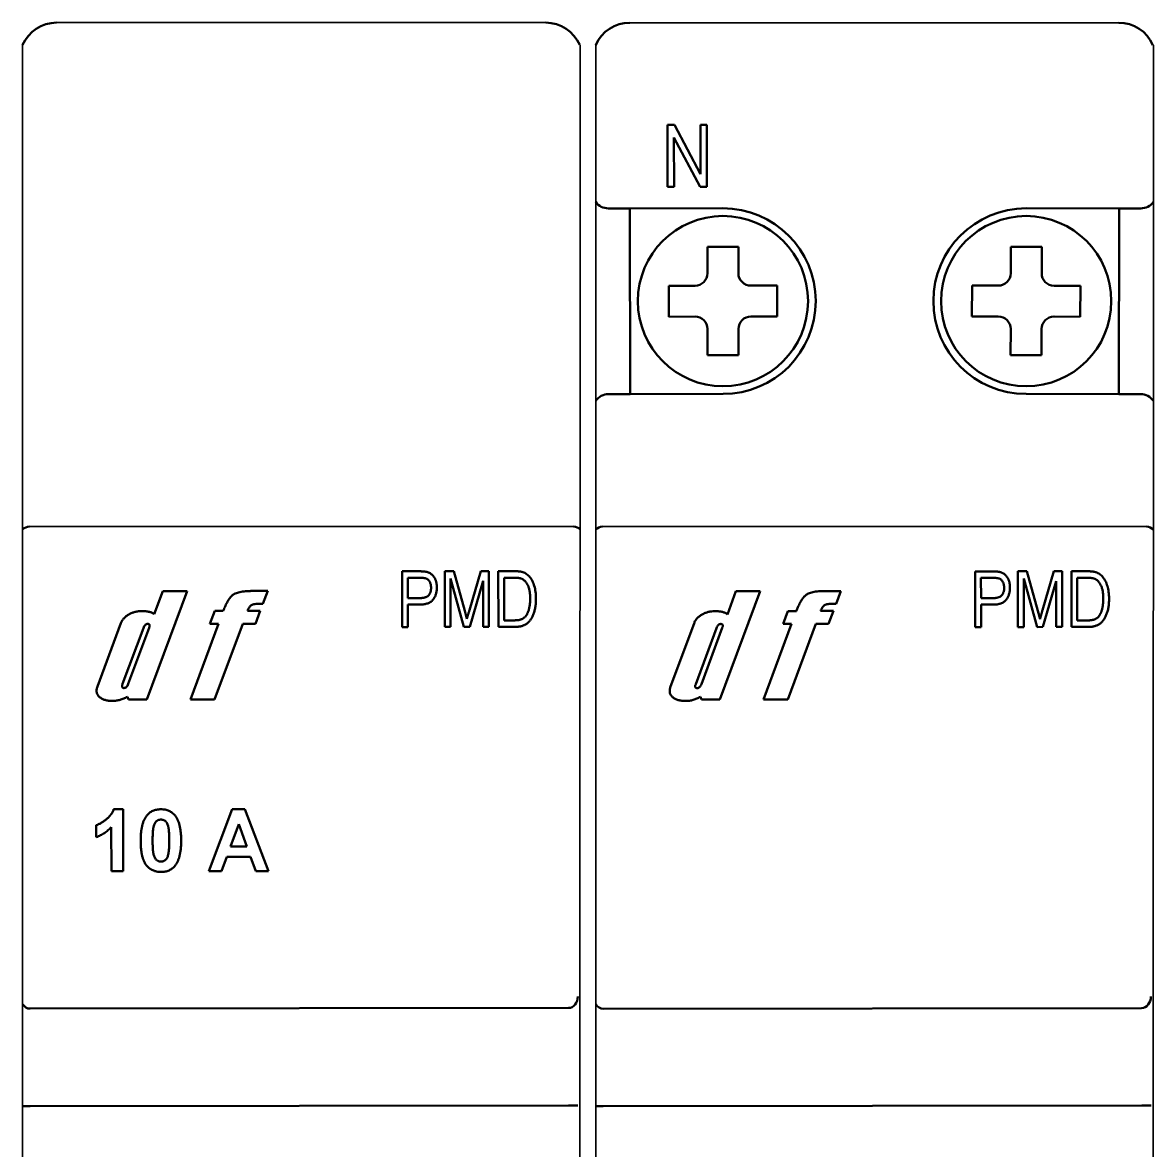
# Model space of a CAD drawing. Header units: millimetres. Extents: x 0 to 19090, y 0 to 12100.
# Drawn here: x 17229.1 to 17265.64, y 11357.18 to 11393.62 of the extents above; entities that cross this region are included whole.
import ezdxf

# ---------------------------------------------------------------- set-up
doc = ezdxf.new("R2010")
doc.units = ezdxf.units.MM
doc.header["$MEASUREMENT"] = 0
doc.layers.add('NetDam', color=7, linetype='Continuous', lineweight=35)
doc.layers.add('Visible (ISO)', color=7, linetype='Continuous', lineweight=50)

msp = doc.modelspace()

# ---------------------------------------------------------------- linework, layer by layer
at = {"layer": 'NetDam', "color": 0}
for p, q in [((17230.201, 11393.62), (17246.023, 11393.62)), ((17248.721, 11393.618), (17264.544, 11393.618)), ((17229.102, 11316.818), (17229.102, 11392.898)), ((17247.105, 11316.816), (17247.122, 11392.896)), ((17247.622, 11316.816), (17247.622, 11392.896)), ((17265.626, 11316.814), (17265.643, 11392.894)), ((17246.902, 11377.337), (17229.322, 11377.337)), ((17265.422, 11377.335), (17247.843, 11377.335))]:
    msp.add_line(p, q, dxfattribs=at)
at = {"layer": 'Visible (ISO)'}
for p, q in [((17249.945, 11388.317), (17249.942, 11390.317)), ((17249.942, 11390.317), (17250.163, 11390.317)), ((17250.163, 11390.317), (17251.009, 11388.724)), ((17251.007, 11390.318), (17251.215, 11390.319)), ((17251.009, 11388.724), (17251.007, 11390.318)), ((17251.215, 11390.319), (17251.217, 11388.319)), ((17250.995, 11388.318), (17250.15, 11389.909)), ((17250.15, 11389.909), (17250.152, 11388.317)), ((17250.152, 11388.317), (17249.945, 11388.317)), ((17251.217, 11388.319), (17250.995, 11388.318)), ((17248.029, 11387.617), (17248.729, 11387.618)), ((17251.729, 11387.622), (17248.729, 11387.618)), ((17248.729, 11387.618), (17248.737, 11381.618)), ((17261.536, 11387.622), (17264.536, 11387.618)), ((17264.536, 11387.618), (17264.528, 11381.618)), ((17265.236, 11387.617), (17264.536, 11387.618)), ((17251.231, 11386.371), (17252.231, 11386.372)), ((17251.231, 11386.371), (17251.232, 11385.521)), ((17252.231, 11386.372), (17252.232, 11385.522)), ((17261.034, 11386.372), (17261.033, 11385.522)), ((17262.034, 11386.371), (17261.034, 11386.372)), ((17262.034, 11386.371), (17262.033, 11385.521)), ((17250.832, 11385.121), (17249.982, 11385.119)), ((17249.984, 11384.119), (17249.982, 11385.119)), ((17253.482, 11385.124), (17252.632, 11385.123)), ((17253.482, 11385.124), (17253.484, 11384.124)), ((17259.783, 11385.124), (17259.781, 11384.124)), ((17259.783, 11385.124), (17260.633, 11385.123)), ((17262.433, 11385.121), (17263.283, 11385.119)), ((17263.281, 11384.119), (17263.283, 11385.119)), ((17250.834, 11384.121), (17249.984, 11384.119)), ((17253.484, 11384.124), (17252.634, 11384.123)), ((17259.781, 11384.124), (17260.631, 11384.123)), ((17262.431, 11384.121), (17263.281, 11384.119)), ((17251.234, 11383.721), (17251.235, 11382.871)), ((17252.234, 11383.722), (17252.235, 11382.872)), ((17261.031, 11383.722), (17261.03, 11382.872)), ((17262.031, 11383.721), (17262.03, 11382.871)), ((17252.235, 11382.872), (17251.235, 11382.871)), ((17261.03, 11382.872), (17262.03, 11382.871)), ((17248.037, 11381.617), (17248.737, 11381.618)), ((17248.737, 11381.618), (17251.737, 11381.622)), ((17264.528, 11381.618), (17261.528, 11381.622)), ((17265.228, 11381.617), (17264.528, 11381.618)), ((17241.367, 11374.092), (17241.365, 11375.892)), ((17241.365, 11375.892), (17241.919, 11375.892)), ((17241.552, 11375.682), (17241.553, 11375.027)), ((17241.94, 11375.682), (17241.552, 11375.682)), ((17242.746, 11374.094), (17242.744, 11375.894)), ((17242.744, 11375.894), (17243.036, 11375.894)), ((17243.362, 11374.094), (17242.931, 11375.665)), ((17242.931, 11375.665), (17242.933, 11374.094)), ((17243.036, 11375.894), (17243.388, 11374.62)), ((17243.54, 11374.642), (17243.905, 11375.895)), ((17243.983, 11375.581), (17243.553, 11374.095)), ((17243.905, 11375.895), (17244.17, 11375.895)), ((17243.985, 11374.095), (17243.983, 11375.581)), ((17244.17, 11375.895), (17244.172, 11374.095)), ((17244.476, 11374.096), (17244.474, 11375.896)), ((17244.474, 11375.896), (17244.981, 11375.896)), ((17244.661, 11375.686), (17244.663, 11374.306)), ((17244.977, 11375.686), (17244.661, 11375.686)), ((17259.887, 11374.09), (17259.885, 11375.89)), ((17259.885, 11375.89), (17260.439, 11375.89)), ((17260.072, 11375.68), (17260.073, 11375.025)), ((17260.46, 11375.68), (17260.072, 11375.68)), ((17261.267, 11374.092), (17261.264, 11375.892)), ((17261.264, 11375.892), (17261.557, 11375.892)), ((17261.882, 11374.092), (17261.451, 11375.663)), ((17261.451, 11375.663), (17261.454, 11374.092)), ((17261.557, 11375.892), (17261.909, 11374.618)), ((17262.06, 11374.64), (17262.425, 11375.893)), ((17262.504, 11375.579), (17262.073, 11374.093)), ((17262.425, 11375.893), (17262.69, 11375.893)), ((17262.506, 11374.093), (17262.504, 11375.579)), ((17262.69, 11375.893), (17262.693, 11374.093)), ((17262.996, 11374.094), (17262.994, 11375.894)), ((17262.994, 11375.894), (17263.501, 11375.894)), ((17263.181, 11375.684), (17263.183, 11374.304)), ((17263.497, 11375.684), (17263.181, 11375.684)), ((17234.416, 11375.254), (17233.113, 11371.753)), ((17233.354, 11374.503), (17233.633, 11375.253)), ((17233.633, 11375.253), (17234.416, 11375.254)), ((17236.541, 11375.257), (17237.023, 11375.258)), ((17237.023, 11375.258), (17236.869, 11374.843)), ((17252.937, 11375.252), (17251.633, 11371.751)), ((17251.875, 11374.501), (17252.154, 11375.251)), ((17252.154, 11375.251), (17252.937, 11375.252)), ((17255.062, 11375.255), (17255.543, 11375.256)), ((17255.543, 11375.256), (17255.389, 11374.841)), ((17236.869, 11374.843), (17236.73, 11374.843)), ((17241.553, 11375.027), (17241.944, 11375.028)), ((17241.933, 11374.817), (17241.553, 11374.817)), ((17241.553, 11374.817), (17241.554, 11374.092)), ((17255.389, 11374.841), (17255.25, 11374.841)), ((17260.073, 11375.025), (17260.465, 11375.026)), ((17260.453, 11374.815), (17260.073, 11374.815)), ((17260.073, 11374.815), (17260.074, 11374.09)), ((17235.155, 11374.196), (17235.309, 11374.611)), ((17235.309, 11374.611), (17235.585, 11374.611)), ((17236.368, 11374.612), (17236.783, 11374.613)), ((17236.783, 11374.613), (17236.629, 11374.198)), ((17243.388, 11374.62), (17243.459, 11374.353)), ((17253.675, 11374.194), (17253.829, 11374.609)), ((17253.829, 11374.609), (17254.106, 11374.609)), ((17254.889, 11374.61), (17255.303, 11374.611)), ((17255.303, 11374.611), (17255.149, 11374.196)), ((17261.909, 11374.618), (17261.979, 11374.351)), ((17231.519, 11372.169), (17232.279, 11374.212)), ((17234.522, 11371.754), (17235.431, 11374.196)), ((17235.431, 11374.196), (17235.155, 11374.196)), ((17236.214, 11374.197), (17235.305, 11371.755)), ((17236.629, 11374.198), (17236.214, 11374.197)), ((17241.554, 11374.092), (17241.367, 11374.092)), ((17242.933, 11374.094), (17242.746, 11374.094)), ((17243.553, 11374.095), (17243.362, 11374.094)), ((17244.172, 11374.095), (17243.985, 11374.095)), ((17245.007, 11374.097), (17244.476, 11374.096)), ((17244.663, 11374.306), (17244.984, 11374.307)), ((17250.039, 11372.167), (17250.799, 11374.21)), ((17253.042, 11371.752), (17253.952, 11374.194)), ((17253.952, 11374.194), (17253.675, 11374.194)), ((17254.734, 11374.195), (17253.825, 11371.753)), ((17255.149, 11374.196), (17254.734, 11374.195)), ((17260.074, 11374.09), (17259.887, 11374.09)), ((17261.454, 11374.092), (17261.267, 11374.092)), ((17262.073, 11374.093), (17261.882, 11374.092)), ((17262.693, 11374.093), (17262.506, 11374.093)), ((17263.527, 11374.095), (17262.996, 11374.094)), ((17263.183, 11374.304), (17263.504, 11374.305)), ((17233.005, 11374.06), (17232.333, 11372.253)), ((17232.517, 11372.253), (17233.191, 11374.065)), ((17251.526, 11374.058), (17250.853, 11372.251)), ((17251.037, 11372.251), (17251.711, 11374.063)), ((17232.52, 11371.752), (17232.487, 11371.84)), ((17233.113, 11371.753), (17232.52, 11371.752)), ((17235.305, 11371.755), (17234.522, 11371.754)), ((17251.04, 11371.75), (17251.007, 11371.838)), ((17251.633, 11371.751), (17251.04, 11371.75)), ((17253.825, 11371.753), (17253.042, 11371.752)), ((17232.044, 11368.202), (17232.352, 11368.203)), ((17232.352, 11368.203), (17232.355, 11366.203)), ((17235.124, 11366.206), (17235.877, 11368.207)), ((17235.877, 11368.207), (17236.285, 11368.208)), ((17236.285, 11368.208), (17237.047, 11366.209)), ((17231.482, 11367.304), (17231.481, 11367.689)), ((17231.97, 11366.202), (17231.968, 11367.626)), ((17236.084, 11367.72), (17235.823, 11367.002)), ((17236.347, 11367.003), (17236.084, 11367.72)), ((17235.823, 11367.002), (17236.347, 11367.003)), ((17235.702, 11366.669), (17235.534, 11366.207)), ((17236.47, 11366.67), (17235.702, 11366.669)), ((17236.639, 11366.208), (17236.47, 11366.67)), ((17232.355, 11366.203), (17231.97, 11366.202)), ((17235.534, 11366.207), (17235.124, 11366.206)), ((17237.047, 11366.209), (17236.639, 11366.208)), ((17246.743, 11361.785), (17229.343, 11361.762)), ((17265.263, 11361.783), (17247.863, 11361.76)), ((17229.102, 11358.612), (17229.347, 11358.612)), ((17246.747, 11358.635), (17229.347, 11358.612)), ((17246.747, 11358.635), (17247.047, 11358.635)), ((17247.622, 11358.61), (17247.867, 11358.61)), ((17265.267, 11358.633), (17247.867, 11358.61)), ((17265.267, 11358.633), (17265.567, 11358.633))]:
    msp.add_line(p, q, dxfattribs=at)
for centre in [(17251.733, 11384.622), (17261.532, 11384.622)]:
    msp.add_circle(centre, 2.75, dxfattribs=at)
for centre, radius, start, end in [((17230.203, 11392.42), 1.2, 90.0753, 156.5144), ((17246.004, 11392.42), 1.2, 23.4856, 89.9247), ((17248.723, 11392.418), 1.2, 90.0753, 156.5144), ((17264.525, 11392.418), 1.2, 23.4856, 89.9247), ((17248.029, 11388.117), 0.5, 215.6597, 270.0753), ((17251.733, 11384.622), 3, 270.0753, 90.0753), ((17261.532, 11384.622), 3, 89.9247, 269.9247), ((17265.237, 11388.117), 0.5, 269.9247, 324.3403), ((17250.832, 11385.521), 0.4, 270.0753, 0.0753), ((17252.632, 11385.523), 0.4, 180.0753, 270.0753), ((17260.633, 11385.523), 0.4, 269.9247, 359.9247), ((17262.433, 11385.521), 0.4, 179.9247, 269.9247), ((17250.834, 11383.721), 0.4, 0.0753, 90.0753), ((17252.634, 11383.723), 0.4, 90.0753, 180.0753), ((17260.631, 11383.723), 0.4, 359.9247, 89.9247), ((17262.431, 11383.721), 0.4, 89.9247, 179.9247), ((17248.038, 11381.117), 0.5, 90.0753, 146.1916), ((17265.227, 11381.117), 0.5, 33.8084, 89.9247), ((17229.323, 11377.037), 0.3, 90.0753, 137.397), ((17246.902, 11377.037), 0.3, 42.603, 89.9247), ((17247.843, 11377.035), 0.3, 90.0753, 137.397), ((17265.422, 11377.035), 0.3, 42.603, 89.9247)]:
    msp.add_arc(centre, radius, start, end, dxfattribs=at)
for centre, major_axis, start_param, end_param in [((17246.742, 11362.155), (0, 0.37), 3.141593, 4.712389), ((17265.263, 11362.153), (0, 0.37), 3.141593, 4.712389), ((17229.342, 11362.132), (0, -0.37), 5.351948, 6.283185), ((17247.863, 11362.13), (0, -0.37), 5.351948, 6.283185)]:
    msp.add_ellipse(centre, major_axis=major_axis, ratio=0.811282, start_param=start_param, end_param=end_param, dxfattribs=at)
for points, knots in [([(17241.919, 11375.892), (17241.935, 11375.892), (17241.965, 11375.893), (17242.009, 11375.89), (17242.05, 11375.888), (17242.088, 11375.884), (17242.123, 11375.88), (17242.154, 11375.874), (17242.182, 11375.867), (17242.199, 11375.861), (17242.208, 11375.858)], [0, 0, 0, 0, 0.162643, 0.312901, 0.453294, 0.58413, 0.70285, 0.811058, 0.910586, 1, 1, 1, 1]), ([(17242.3, 11375.362), (17242.3, 11375.379), (17242.299, 11375.413), (17242.291, 11375.462), (17242.278, 11375.507), (17242.259, 11375.547), (17242.237, 11375.583), (17242.213, 11375.613), (17242.186, 11375.637), (17242.161, 11375.652), (17242.139, 11375.661), (17242.119, 11375.667), (17242.096, 11375.671), (17242.071, 11375.675), (17242.042, 11375.679), (17242.011, 11375.681), (17241.976, 11375.682), (17241.952, 11375.682), (17241.94, 11375.682)], [0, 0, 0, 0, 0.09377, 0.18145, 0.264182, 0.343634, 0.418713, 0.486671, 0.549814, 0.609602, 0.641373, 0.677381, 0.718583, 0.764671, 0.815739, 0.871811, 0.933005, 1, 1, 1, 1]), ([(17242.208, 11375.858), (17242.218, 11375.854), (17242.239, 11375.846), (17242.268, 11375.83), (17242.296, 11375.812), (17242.323, 11375.792), (17242.347, 11375.769), (17242.371, 11375.743), (17242.392, 11375.715), (17242.411, 11375.684), (17242.43, 11375.652), (17242.445, 11375.617), (17242.458, 11375.581), (17242.469, 11375.542), (17242.477, 11375.502), (17242.483, 11375.46), (17242.487, 11375.417), (17242.487, 11375.387), (17242.487, 11375.372)], [0, 0, 0, 0, 0.056072, 0.112012, 0.167171, 0.222811, 0.27891, 0.336355, 0.395158, 0.456072, 0.518045, 0.581404, 0.645662, 0.712108, 0.780061, 0.850885, 0.92373, 1, 1, 1, 1]), ([(17245.232, 11375.651), (17245.224, 11375.654), (17245.209, 11375.66), (17245.185, 11375.667), (17245.157, 11375.673), (17245.127, 11375.678), (17245.094, 11375.681), (17245.057, 11375.684), (17245.018, 11375.686), (17244.991, 11375.686), (17244.977, 11375.686)], [0, 0, 0, 0, 0.089406, 0.188125, 0.296701, 0.415541, 0.544795, 0.685025, 0.837611, 1, 1, 1, 1]), ([(17244.981, 11375.896), (17244.996, 11375.897), (17245.026, 11375.897), (17245.069, 11375.895), (17245.109, 11375.892), (17245.146, 11375.889), (17245.18, 11375.884), (17245.212, 11375.879), (17245.241, 11375.872), (17245.259, 11375.866), (17245.267, 11375.864)], [0, 0, 0, 0, 0.157769, 0.306832, 0.444685, 0.574038, 0.693806, 0.805229, 0.906553, 1, 1, 1, 1]), ([(17245.503, 11375.01), (17245.503, 11375.032), (17245.503, 11375.075), (17245.499, 11375.138), (17245.493, 11375.198), (17245.485, 11375.254), (17245.474, 11375.306), (17245.461, 11375.354), (17245.446, 11375.399), (17245.428, 11375.44), (17245.408, 11375.478), (17245.387, 11375.513), (17245.365, 11375.544), (17245.341, 11375.572), (17245.315, 11375.596), (17245.289, 11375.618), (17245.261, 11375.636), (17245.241, 11375.646), (17245.232, 11375.651)], [0, 0, 0, 0, 0.091058, 0.177272, 0.258757, 0.33524, 0.407833, 0.475904, 0.540567, 0.601389, 0.659248, 0.713941, 0.765993, 0.816126, 0.863976, 0.910287, 0.955276, 1, 1, 1, 1]), ([(17245.267, 11375.864), (17245.288, 11375.856), (17245.33, 11375.84), (17245.389, 11375.804), (17245.442, 11375.76), (17245.492, 11375.707), (17245.536, 11375.646), (17245.576, 11375.577), (17245.61, 11375.501), (17245.639, 11375.417), (17245.662, 11375.326), (17245.679, 11375.227), (17245.689, 11375.12), (17245.69, 11375.046), (17245.69, 11375.007)], [0, 0, 0, 0, 0.06613, 0.132306, 0.200143, 0.270995, 0.345232, 0.422746, 0.504203, 0.590818, 0.683013, 0.781266, 0.886884, 1, 1, 1, 1]), ([(17260.439, 11375.89), (17260.455, 11375.89), (17260.486, 11375.891), (17260.53, 11375.888), (17260.571, 11375.886), (17260.608, 11375.882), (17260.643, 11375.878), (17260.674, 11375.872), (17260.702, 11375.865), (17260.72, 11375.859), (17260.728, 11375.856)], [0, 0, 0, 0, 0.162643, 0.312901, 0.453294, 0.58413, 0.70285, 0.811058, 0.910586, 1, 1, 1, 1]), ([(17260.821, 11375.359), (17260.82, 11375.377), (17260.819, 11375.411), (17260.811, 11375.46), (17260.798, 11375.505), (17260.779, 11375.545), (17260.757, 11375.581), (17260.733, 11375.611), (17260.706, 11375.635), (17260.681, 11375.65), (17260.659, 11375.659), (17260.639, 11375.665), (17260.617, 11375.669), (17260.591, 11375.673), (17260.563, 11375.677), (17260.531, 11375.678), (17260.497, 11375.68), (17260.473, 11375.68), (17260.46, 11375.68)], [0, 0, 0, 0, 0.09377, 0.18145, 0.264182, 0.343634, 0.418713, 0.486671, 0.549814, 0.609602, 0.641373, 0.677381, 0.718583, 0.764671, 0.815739, 0.871811, 0.933005, 1, 1, 1, 1]), ([(17260.728, 11375.856), (17260.738, 11375.852), (17260.759, 11375.844), (17260.789, 11375.828), (17260.817, 11375.81), (17260.843, 11375.79), (17260.868, 11375.767), (17260.891, 11375.741), (17260.912, 11375.713), (17260.932, 11375.682), (17260.95, 11375.65), (17260.965, 11375.615), (17260.979, 11375.579), (17260.989, 11375.54), (17260.998, 11375.5), (17261.003, 11375.458), (17261.007, 11375.415), (17261.008, 11375.385), (17261.008, 11375.37)], [0, 0, 0, 0, 0.056072, 0.112012, 0.167171, 0.222811, 0.27891, 0.336355, 0.395158, 0.456072, 0.518045, 0.581404, 0.645662, 0.712108, 0.780061, 0.850885, 0.92373, 1, 1, 1, 1]), ([(17263.752, 11375.649), (17263.745, 11375.652), (17263.73, 11375.658), (17263.705, 11375.665), (17263.678, 11375.671), (17263.647, 11375.676), (17263.614, 11375.679), (17263.578, 11375.682), (17263.538, 11375.684), (17263.511, 11375.684), (17263.497, 11375.684)], [0, 0, 0, 0, 0.089406, 0.188125, 0.296701, 0.415541, 0.544795, 0.685025, 0.837611, 1, 1, 1, 1]), ([(17263.501, 11375.894), (17263.517, 11375.895), (17263.546, 11375.895), (17263.589, 11375.893), (17263.629, 11375.89), (17263.666, 11375.887), (17263.701, 11375.882), (17263.732, 11375.877), (17263.761, 11375.87), (17263.779, 11375.864), (17263.788, 11375.862)], [0, 0, 0, 0, 0.157769, 0.306832, 0.444685, 0.574038, 0.693806, 0.805229, 0.906553, 1, 1, 1, 1]), ([(17264.024, 11375.008), (17264.024, 11375.03), (17264.023, 11375.073), (17264.019, 11375.136), (17264.014, 11375.196), (17264.005, 11375.252), (17263.995, 11375.304), (17263.981, 11375.352), (17263.966, 11375.397), (17263.948, 11375.438), (17263.928, 11375.476), (17263.907, 11375.511), (17263.885, 11375.542), (17263.861, 11375.57), (17263.836, 11375.594), (17263.81, 11375.616), (17263.782, 11375.634), (17263.762, 11375.644), (17263.752, 11375.649)], [0, 0, 0, 0, 0.091058, 0.177272, 0.258757, 0.33524, 0.407833, 0.475904, 0.540567, 0.601389, 0.659248, 0.713941, 0.765993, 0.816126, 0.863976, 0.910287, 0.955276, 1, 1, 1, 1]), ([(17263.788, 11375.862), (17263.809, 11375.854), (17263.851, 11375.838), (17263.909, 11375.802), (17263.963, 11375.758), (17264.012, 11375.705), (17264.057, 11375.644), (17264.097, 11375.575), (17264.13, 11375.499), (17264.159, 11375.415), (17264.183, 11375.324), (17264.199, 11375.225), (17264.209, 11375.118), (17264.21, 11375.044), (17264.211, 11375.005)], [0, 0, 0, 0, 0.06613, 0.132306, 0.200143, 0.270995, 0.345232, 0.422746, 0.504203, 0.590818, 0.683013, 0.781266, 0.886884, 1, 1, 1, 1]), ([(17235.585, 11374.611), (17235.596, 11374.64), (17235.617, 11374.697), (17235.653, 11374.776), (17235.688, 11374.85), (17235.724, 11374.916), (17235.76, 11374.976), (17235.798, 11375.028), (17235.835, 11375.075), (17235.875, 11375.116), (17235.921, 11375.15), (17235.977, 11375.179), (17236.045, 11375.203), (17236.123, 11375.223), (17236.212, 11375.238), (17236.312, 11375.25), (17236.423, 11375.256), (17236.501, 11375.257), (17236.541, 11375.257)], [0, 0, 0, 0, 0.073025, 0.141283, 0.204942, 0.263847, 0.318172, 0.368593, 0.414983, 0.457944, 0.501374, 0.550188, 0.605893, 0.668658, 0.738855, 0.817567, 0.90435, 1, 1, 1, 1]), ([(17242.487, 11375.372), (17242.487, 11375.352), (17242.487, 11375.313), (17242.481, 11375.255), (17242.471, 11375.201), (17242.457, 11375.15), (17242.44, 11375.101), (17242.418, 11375.055), (17242.393, 11375.012), (17242.364, 11374.972), (17242.33, 11374.935), (17242.29, 11374.903), (17242.244, 11374.876), (17242.193, 11374.855), (17242.136, 11374.838), (17242.073, 11374.826), (17242.005, 11374.819), (17241.957, 11374.818), (17241.933, 11374.817)], [0, 0, 0, 0, 0.066633, 0.130318, 0.191414, 0.250222, 0.307644, 0.363778, 0.418941, 0.474177, 0.529339, 0.585724, 0.64416, 0.705484, 0.771261, 0.841987, 0.917917, 1, 1, 1, 1]), ([(17241.944, 11375.028), (17241.959, 11375.028), (17241.988, 11375.029), (17242.03, 11375.032), (17242.068, 11375.039), (17242.104, 11375.048), (17242.136, 11375.06), (17242.166, 11375.074), (17242.192, 11375.091), (17242.215, 11375.11), (17242.235, 11375.133), (17242.253, 11375.157), (17242.268, 11375.185), (17242.28, 11375.216), (17242.289, 11375.248), (17242.296, 11375.284), (17242.3, 11375.322), (17242.3, 11375.348), (17242.3, 11375.362)], [0, 0, 0, 0, 0.079332, 0.153706, 0.223583, 0.288684, 0.34954, 0.407382, 0.462364, 0.51587, 0.56925, 0.622815, 0.678057, 0.736107, 0.796367, 0.859845, 0.927813, 1, 1, 1, 1]), ([(17254.106, 11374.609), (17254.117, 11374.638), (17254.138, 11374.695), (17254.173, 11374.774), (17254.208, 11374.848), (17254.244, 11374.914), (17254.281, 11374.974), (17254.318, 11375.026), (17254.355, 11375.073), (17254.395, 11375.114), (17254.441, 11375.148), (17254.498, 11375.177), (17254.565, 11375.201), (17254.643, 11375.221), (17254.732, 11375.236), (17254.832, 11375.248), (17254.943, 11375.254), (17255.021, 11375.255), (17255.062, 11375.255)], [0, 0, 0, 0, 0.073025, 0.141283, 0.204942, 0.263847, 0.318172, 0.368593, 0.414983, 0.457944, 0.501374, 0.550188, 0.605893, 0.668658, 0.738855, 0.817567, 0.90435, 1, 1, 1, 1]), ([(17261.008, 11375.37), (17261.007, 11375.35), (17261.007, 11375.311), (17261.001, 11375.253), (17260.991, 11375.199), (17260.978, 11375.148), (17260.96, 11375.099), (17260.939, 11375.053), (17260.913, 11375.01), (17260.885, 11374.97), (17260.85, 11374.933), (17260.81, 11374.901), (17260.765, 11374.874), (17260.713, 11374.853), (17260.656, 11374.836), (17260.594, 11374.824), (17260.525, 11374.817), (17260.478, 11374.816), (17260.453, 11374.815)], [0, 0, 0, 0, 0.066633, 0.130318, 0.191414, 0.250222, 0.307644, 0.363778, 0.418941, 0.474177, 0.529339, 0.585724, 0.64416, 0.705484, 0.771261, 0.841987, 0.917917, 1, 1, 1, 1]), ([(17260.465, 11375.026), (17260.48, 11375.026), (17260.508, 11375.027), (17260.55, 11375.03), (17260.589, 11375.037), (17260.624, 11375.046), (17260.657, 11375.058), (17260.686, 11375.072), (17260.712, 11375.089), (17260.736, 11375.108), (17260.756, 11375.131), (17260.774, 11375.155), (17260.788, 11375.183), (17260.8, 11375.214), (17260.81, 11375.246), (17260.816, 11375.282), (17260.82, 11375.32), (17260.82, 11375.346), (17260.821, 11375.359)], [0, 0, 0, 0, 0.079332, 0.153706, 0.223583, 0.288684, 0.34954, 0.407382, 0.462364, 0.51587, 0.56925, 0.622815, 0.678057, 0.736107, 0.796367, 0.859845, 0.927813, 1, 1, 1, 1]), ([(17236.73, 11374.843), (17236.701, 11374.842), (17236.65, 11374.841), (17236.579, 11374.831), (17236.522, 11374.816), (17236.479, 11374.791), (17236.446, 11374.757), (17236.417, 11374.716), (17236.391, 11374.667), (17236.376, 11374.631), (17236.368, 11374.612)], [0, 0, 0, 0, 0.180492, 0.330265, 0.453075, 0.552409, 0.646429, 0.751598, 0.868564, 1, 1, 1, 1]), ([(17245.69, 11375.007), (17245.69, 11374.982), (17245.69, 11374.933), (17245.686, 11374.861), (17245.679, 11374.792), (17245.669, 11374.725), (17245.656, 11374.662), (17245.641, 11374.601), (17245.623, 11374.543), (17245.602, 11374.489), (17245.58, 11374.437), (17245.555, 11374.39), (17245.529, 11374.346), (17245.501, 11374.306), (17245.471, 11374.27), (17245.44, 11374.238), (17245.408, 11374.21), (17245.373, 11374.185), (17245.336, 11374.164), (17245.297, 11374.146), (17245.255, 11374.131), (17245.211, 11374.118), (17245.164, 11374.108), (17245.114, 11374.102), (17245.061, 11374.097), (17245.025, 11374.097), (17245.007, 11374.097)], [0, 0, 0, 0, 0.057755, 0.113614, 0.16712, 0.218946, 0.268664, 0.316897, 0.363577, 0.408777, 0.452021, 0.493346, 0.532766, 0.569964, 0.605778, 0.64024, 0.67339, 0.705743, 0.737921, 0.771071, 0.805292, 0.840967, 0.878091, 0.916771, 0.957451, 1, 1, 1, 1]), ([(17245.432, 11374.57), (17245.438, 11374.585), (17245.45, 11374.617), (17245.464, 11374.667), (17245.476, 11374.718), (17245.487, 11374.772), (17245.494, 11374.828), (17245.5, 11374.887), (17245.503, 11374.947), (17245.503, 11374.989), (17245.503, 11375.01)], [0, 0, 0, 0, 0.111646, 0.226426, 0.344474, 0.466462, 0.593163, 0.724245, 0.859766, 1, 1, 1, 1]), ([(17255.25, 11374.841), (17255.222, 11374.84), (17255.17, 11374.839), (17255.099, 11374.829), (17255.043, 11374.814), (17254.999, 11374.789), (17254.966, 11374.755), (17254.938, 11374.714), (17254.911, 11374.665), (17254.896, 11374.629), (17254.889, 11374.61)], [0, 0, 0, 0, 0.180492, 0.330265, 0.453075, 0.552409, 0.646429, 0.751598, 0.868564, 1, 1, 1, 1]), ([(17264.211, 11375.005), (17264.211, 11374.98), (17264.21, 11374.931), (17264.206, 11374.859), (17264.199, 11374.79), (17264.19, 11374.723), (17264.177, 11374.66), (17264.162, 11374.599), (17264.143, 11374.541), (17264.123, 11374.487), (17264.1, 11374.435), (17264.075, 11374.388), (17264.049, 11374.344), (17264.021, 11374.304), (17263.992, 11374.268), (17263.961, 11374.236), (17263.928, 11374.208), (17263.893, 11374.183), (17263.857, 11374.162), (17263.818, 11374.144), (17263.776, 11374.129), (17263.731, 11374.116), (17263.684, 11374.106), (17263.634, 11374.1), (17263.582, 11374.095), (17263.546, 11374.095), (17263.527, 11374.095)], [0, 0, 0, 0, 0.057755, 0.113614, 0.16712, 0.218946, 0.268664, 0.316897, 0.363577, 0.408777, 0.452021, 0.493346, 0.532766, 0.569964, 0.605778, 0.64024, 0.67339, 0.705743, 0.737921, 0.771071, 0.805292, 0.840967, 0.878091, 0.916771, 0.957451, 1, 1, 1, 1]), ([(17263.953, 11374.568), (17263.959, 11374.583), (17263.97, 11374.615), (17263.985, 11374.665), (17263.996, 11374.716), (17264.007, 11374.77), (17264.014, 11374.826), (17264.02, 11374.885), (17264.023, 11374.945), (17264.024, 11374.987), (17264.024, 11375.008)], [0, 0, 0, 0, 0.111646, 0.226426, 0.344474, 0.466462, 0.593163, 0.724245, 0.859766, 1, 1, 1, 1]), ([(17232.279, 11374.212), (17232.292, 11374.242), (17232.317, 11374.301), (17232.377, 11374.378), (17232.45, 11374.447), (17232.539, 11374.503), (17232.635, 11374.549), (17232.737, 11374.583), (17232.842, 11374.604), (17232.913, 11374.606), (17232.949, 11374.608)], [0, 0, 0, 0, 0.11642, 0.23242, 0.352939, 0.481104, 0.612769, 0.741489, 0.870485, 1, 1, 1, 1]), ([(17232.949, 11374.608), (17232.972, 11374.607), (17233.018, 11374.607), (17233.084, 11374.602), (17233.143, 11374.593), (17233.198, 11374.584), (17233.245, 11374.568), (17233.288, 11374.551), (17233.324, 11374.529), (17233.345, 11374.512), (17233.354, 11374.503)], [0, 0, 0, 0, 0.166288, 0.321233, 0.460405, 0.588849, 0.705161, 0.812769, 0.909254, 1, 1, 1, 1]), ([(17243.459, 11374.353), (17243.461, 11374.362), (17243.466, 11374.381), (17243.474, 11374.41), (17243.483, 11374.442), (17243.492, 11374.476), (17243.503, 11374.514), (17243.515, 11374.554), (17243.527, 11374.597), (17243.536, 11374.627), (17243.54, 11374.642)], [0, 0, 0, 0, 0.090712, 0.190611, 0.302053, 0.422037, 0.551217, 0.690772, 0.840366, 1, 1, 1, 1]), ([(17244.984, 11374.307), (17245, 11374.307), (17245.03, 11374.308), (17245.074, 11374.311), (17245.116, 11374.315), (17245.154, 11374.322), (17245.19, 11374.33), (17245.222, 11374.342), (17245.252, 11374.354), (17245.279, 11374.369), (17245.303, 11374.386), (17245.326, 11374.405), (17245.348, 11374.427), (17245.368, 11374.451), (17245.386, 11374.477), (17245.404, 11374.506), (17245.419, 11374.537), (17245.428, 11374.559), (17245.432, 11374.57)], [0, 0, 0, 0, 0.083876, 0.1627, 0.236637, 0.305998, 0.370799, 0.431234, 0.488336, 0.542444, 0.595272, 0.648372, 0.702151, 0.757996, 0.81482, 0.874015, 0.935644, 1, 1, 1, 1]), ([(17250.799, 11374.21), (17250.812, 11374.24), (17250.837, 11374.299), (17250.898, 11374.376), (17250.971, 11374.445), (17251.059, 11374.501), (17251.156, 11374.547), (17251.258, 11374.581), (17251.362, 11374.602), (17251.433, 11374.604), (17251.469, 11374.606)], [0, 0, 0, 0, 0.11642, 0.23242, 0.352939, 0.481104, 0.612769, 0.741489, 0.870485, 1, 1, 1, 1]), ([(17251.469, 11374.606), (17251.493, 11374.605), (17251.539, 11374.605), (17251.604, 11374.6), (17251.664, 11374.591), (17251.718, 11374.582), (17251.766, 11374.566), (17251.808, 11374.549), (17251.845, 11374.527), (17251.865, 11374.51), (17251.875, 11374.501)], [0, 0, 0, 0, 0.166288, 0.321233, 0.460405, 0.588849, 0.705161, 0.812769, 0.909254, 1, 1, 1, 1]), ([(17261.979, 11374.351), (17261.981, 11374.36), (17261.986, 11374.379), (17261.994, 11374.408), (17262.004, 11374.44), (17262.013, 11374.474), (17262.023, 11374.512), (17262.035, 11374.552), (17262.047, 11374.595), (17262.056, 11374.625), (17262.06, 11374.64)], [0, 0, 0, 0, 0.090712, 0.190611, 0.302053, 0.422037, 0.551217, 0.690772, 0.840366, 1, 1, 1, 1]), ([(17263.504, 11374.305), (17263.52, 11374.305), (17263.55, 11374.306), (17263.595, 11374.309), (17263.636, 11374.313), (17263.674, 11374.32), (17263.71, 11374.328), (17263.742, 11374.34), (17263.772, 11374.352), (17263.799, 11374.367), (17263.824, 11374.384), (17263.847, 11374.403), (17263.868, 11374.425), (17263.888, 11374.449), (17263.907, 11374.475), (17263.924, 11374.504), (17263.939, 11374.535), (17263.948, 11374.557), (17263.953, 11374.568)], [0, 0, 0, 0, 0.083876, 0.1627, 0.236637, 0.305998, 0.370799, 0.431234, 0.488336, 0.542444, 0.595272, 0.648372, 0.702151, 0.757996, 0.81482, 0.874015, 0.935644, 1, 1, 1, 1]), ([(17233.148, 11374.193), (17233.133, 11374.192), (17233.102, 11374.188), (17233.062, 11374.16), (17233.029, 11374.116), (17233.014, 11374.08), (17233.005, 11374.06)], [0, 0, 0, 0, 0.21539, 0.433549, 0.690021, 1, 1, 1, 1]), ([(17233.191, 11374.065), (17233.195, 11374.075), (17233.201, 11374.094), (17233.206, 11374.12), (17233.208, 11374.142), (17233.206, 11374.161), (17233.197, 11374.176), (17233.185, 11374.187), (17233.167, 11374.192), (17233.155, 11374.193), (17233.148, 11374.193)], [0, 0, 0, 0, 0.1893094, 0.3461307, 0.4746974, 0.587183, 0.6810618, 0.7752324, 0.8753324, 1, 1, 1, 1]), ([(17251.668, 11374.191), (17251.653, 11374.19), (17251.623, 11374.186), (17251.582, 11374.158), (17251.549, 11374.114), (17251.534, 11374.078), (17251.526, 11374.058)], [0, 0, 0, 0, 0.21539, 0.433549, 0.690021, 1, 1, 1, 1]), ([(17251.711, 11374.063), (17251.715, 11374.073), (17251.722, 11374.092), (17251.727, 11374.118), (17251.728, 11374.14), (17251.726, 11374.159), (17251.718, 11374.174), (17251.705, 11374.185), (17251.688, 11374.19), (17251.675, 11374.191), (17251.668, 11374.191)], [0, 0, 0, 0, 0.1893094, 0.3461307, 0.4746974, 0.587183, 0.6810618, 0.7752324, 0.8753324, 1, 1, 1, 1]), ([(17232.013, 11371.705), (17231.991, 11371.705), (17231.947, 11371.706), (17231.884, 11371.712), (17231.824, 11371.721), (17231.768, 11371.734), (17231.717, 11371.753), (17231.669, 11371.773), (17231.626, 11371.798), (17231.587, 11371.828), (17231.553, 11371.86), (17231.527, 11371.896), (17231.506, 11371.935), (17231.495, 11371.977), (17231.49, 11372.021), (17231.492, 11372.068), (17231.502, 11372.119), (17231.513, 11372.152), (17231.519, 11372.169)], [0, 0, 0, 0, 0.081926, 0.1589, 0.231224, 0.300311, 0.365882, 0.428681, 0.489191, 0.548253, 0.604936, 0.658606, 0.710421, 0.761994, 0.81548, 0.872163, 0.933327, 1, 1, 1, 1]), ([(17232.333, 11372.253), (17232.329, 11372.243), (17232.323, 11372.224), (17232.316, 11372.197), (17232.314, 11372.173), (17232.318, 11372.154), (17232.325, 11372.138), (17232.338, 11372.128), (17232.355, 11372.121), (17232.368, 11372.12), (17232.375, 11372.12)], [0, 0, 0, 0, 0.187604, 0.34961, 0.482623, 0.592462, 0.685226, 0.776588, 0.87905, 1, 1, 1, 1]), ([(17232.375, 11372.12), (17232.39, 11372.122), (17232.42, 11372.125), (17232.461, 11372.153), (17232.493, 11372.197), (17232.508, 11372.233), (17232.517, 11372.253)], [0, 0, 0, 0, 0.2128536, 0.4318994, 0.6872678, 1, 1, 1, 1]), ([(17250.534, 11371.703), (17250.511, 11371.703), (17250.467, 11371.704), (17250.404, 11371.71), (17250.344, 11371.719), (17250.289, 11371.732), (17250.238, 11371.751), (17250.19, 11371.771), (17250.146, 11371.796), (17250.108, 11371.826), (17250.073, 11371.858), (17250.047, 11371.894), (17250.027, 11371.933), (17250.016, 11371.975), (17250.01, 11372.019), (17250.013, 11372.066), (17250.022, 11372.117), (17250.033, 11372.15), (17250.039, 11372.167)], [0, 0, 0, 0, 0.081926, 0.1589, 0.231224, 0.300311, 0.365882, 0.428681, 0.489191, 0.548253, 0.604936, 0.658606, 0.710421, 0.761994, 0.81548, 0.872163, 0.933327, 1, 1, 1, 1]), ([(17250.853, 11372.251), (17250.85, 11372.241), (17250.843, 11372.222), (17250.836, 11372.195), (17250.834, 11372.171), (17250.838, 11372.152), (17250.845, 11372.136), (17250.859, 11372.126), (17250.876, 11372.119), (17250.889, 11372.118), (17250.896, 11372.118)], [0, 0, 0, 0, 0.187604, 0.34961, 0.482623, 0.592462, 0.685226, 0.776588, 0.87905, 1, 1, 1, 1]), ([(17250.896, 11372.118), (17250.911, 11372.12), (17250.94, 11372.123), (17250.981, 11372.151), (17251.013, 11372.195), (17251.029, 11372.231), (17251.037, 11372.251)], [0, 0, 0, 0, 0.2128536, 0.4318994, 0.6872678, 1, 1, 1, 1]), ([(17232.487, 11371.84), (17232.448, 11371.819), (17232.372, 11371.779), (17232.252, 11371.738), (17232.133, 11371.71), (17232.053, 11371.707), (17232.013, 11371.705)], [0, 0, 0, 0, 0.265204, 0.518171, 0.760718, 1, 1, 1, 1]), ([(17251.007, 11371.838), (17250.968, 11371.817), (17250.892, 11371.777), (17250.773, 11371.736), (17250.653, 11371.708), (17250.573, 11371.705), (17250.534, 11371.703)], [0, 0, 0, 0, 0.265204, 0.518171, 0.760718, 1, 1, 1, 1]), ([(17231.481, 11367.689), (17231.507, 11367.698), (17231.56, 11367.718), (17231.639, 11367.761), (17231.722, 11367.814), (17231.791, 11367.866), (17231.846, 11367.913), (17231.885, 11367.95), (17231.92, 11367.988), (17231.952, 11368.028), (17231.98, 11368.069), (17232.005, 11368.112), (17232.027, 11368.156), (17232.038, 11368.187), (17232.044, 11368.202)], [0, 0, 0, 0, 0.104473, 0.218653, 0.342856, 0.479269, 0.549541, 0.617424, 0.683535, 0.748597, 0.812176, 0.874869, 0.937429, 1, 1, 1, 1]), ([(17232.918, 11367.194), (17232.918, 11367.217), (17232.918, 11367.262), (17232.921, 11367.328), (17232.924, 11367.392), (17232.93, 11367.454), (17232.936, 11367.513), (17232.944, 11367.569), (17232.955, 11367.623), (17232.966, 11367.675), (17232.979, 11367.724), (17232.994, 11367.771), (17233.009, 11367.816), (17233.028, 11367.857), (17233.047, 11367.897), (17233.068, 11367.934), (17233.09, 11367.968), (17233.106, 11367.99), (17233.114, 11368)], [0, 0, 0, 0, 0.081529, 0.159787, 0.235743, 0.308564, 0.379174, 0.446742, 0.511904, 0.574573, 0.634354, 0.692516, 0.748439, 0.802149, 0.853871, 0.90396, 0.952602, 1, 1, 1, 1]), ([(17233.114, 11368), (17233.128, 11368.017), (17233.156, 11368.049), (17233.203, 11368.09), (17233.254, 11368.126), (17233.31, 11368.154), (17233.369, 11368.177), (17233.433, 11368.192), (17233.5, 11368.202), (17233.546, 11368.204), (17233.57, 11368.204)], [0, 0, 0, 0, 0.123958, 0.2447, 0.363941, 0.484152, 0.605999, 0.731306, 0.862758, 1, 1, 1, 1]), ([(17233.57, 11368.204), (17233.594, 11368.204), (17233.64, 11368.203), (17233.708, 11368.193), (17233.771, 11368.177), (17233.831, 11368.155), (17233.887, 11368.126), (17233.938, 11368.09), (17233.986, 11368.048), (17234.014, 11368.016), (17234.028, 11367.999)], [0, 0, 0, 0, 0.1373231, 0.2673523, 0.3929646, 0.5149204, 0.6341998, 0.7543524, 0.8755755, 1, 1, 1, 1]), ([(17234.028, 11367.999), (17234.036, 11367.989), (17234.052, 11367.968), (17234.075, 11367.933), (17234.096, 11367.897), (17234.114, 11367.857), (17234.132, 11367.815), (17234.149, 11367.771), (17234.163, 11367.724), (17234.176, 11367.675), (17234.187, 11367.623), (17234.198, 11367.569), (17234.206, 11367.512), (17234.213, 11367.453), (17234.219, 11367.391), (17234.222, 11367.327), (17234.225, 11367.26), (17234.225, 11367.215), (17234.225, 11367.191)], [0, 0, 0, 0, 0.046673, 0.095251, 0.144862, 0.19631, 0.249763, 0.305775, 0.363267, 0.423548, 0.486033, 0.551487, 0.619434, 0.689951, 0.763148, 0.839004, 0.918105, 1, 1, 1, 1]), ([(17231.968, 11367.626), (17231.951, 11367.608), (17231.916, 11367.573), (17231.861, 11367.524), (17231.804, 11367.478), (17231.744, 11367.436), (17231.682, 11367.398), (17231.617, 11367.363), (17231.551, 11367.331), (17231.505, 11367.313), (17231.482, 11367.304)], [0, 0, 0, 0, 0.126571, 0.251425, 0.376425, 0.500093, 0.624181, 0.748133, 0.873869, 1, 1, 1, 1]), ([(17233.344, 11367.674), (17233.341, 11367.661), (17233.334, 11367.634), (17233.325, 11367.588), (17233.318, 11367.537), (17233.312, 11367.479), (17233.307, 11367.416), (17233.305, 11367.346), (17233.303, 11367.27), (17233.302, 11367.218), (17233.302, 11367.19)], [0, 0, 0, 0, 0.082373, 0.177042, 0.283337, 0.401576, 0.532699, 0.675937, 0.831413, 1, 1, 1, 1]), ([(17233.571, 11367.871), (17233.558, 11367.87), (17233.534, 11367.869), (17233.499, 11367.861), (17233.466, 11367.847), (17233.435, 11367.828), (17233.406, 11367.802), (17233.382, 11367.767), (17233.361, 11367.724), (17233.35, 11367.691), (17233.344, 11367.674)], [0, 0, 0, 0, 0.112424, 0.222385, 0.330122, 0.441243, 0.558075, 0.686949, 0.834033, 1, 1, 1, 1]), ([(17233.841, 11367.191), (17233.841, 11367.218), (17233.841, 11367.27), (17233.838, 11367.345), (17233.836, 11367.414), (17233.831, 11367.476), (17233.826, 11367.531), (17233.819, 11367.579), (17233.812, 11367.621), (17233.8, 11367.666), (17233.783, 11367.714), (17233.761, 11367.762), (17233.735, 11367.801), (17233.706, 11367.829), (17233.675, 11367.848), (17233.642, 11367.861), (17233.607, 11367.869), (17233.583, 11367.87), (17233.571, 11367.871)], [0, 0, 0, 0, 0.100697, 0.193034, 0.277511, 0.35372, 0.421648, 0.48196, 0.534145, 0.579041, 0.655378, 0.720508, 0.776233, 0.824061, 0.868169, 0.910885, 0.954949, 1, 1, 1, 1]), ([(17233.573, 11366.179), (17233.549, 11366.179), (17233.502, 11366.18), (17233.433, 11366.191), (17233.368, 11366.208), (17233.307, 11366.233), (17233.249, 11366.264), (17233.194, 11366.302), (17233.144, 11366.348), (17233.105, 11366.391), (17233.076, 11366.43), (17233.056, 11366.462), (17233.036, 11366.496), (17233.019, 11366.534), (17233.003, 11366.574), (17232.988, 11366.617), (17232.975, 11366.662), (17232.963, 11366.71), (17232.952, 11366.761), (17232.943, 11366.815), (17232.935, 11366.872), (17232.929, 11366.931), (17232.924, 11366.993), (17232.92, 11367.057), (17232.918, 11367.125), (17232.918, 11367.17), (17232.918, 11367.194)], [0, 0, 0, 0, 0.052409, 0.102698, 0.151428, 0.199593, 0.247225, 0.295496, 0.34477, 0.395913, 0.422466, 0.450208, 0.479008, 0.508969, 0.540574, 0.57368, 0.608385, 0.644555, 0.682462, 0.722219, 0.763823, 0.807353, 0.852522, 0.899675, 0.948823, 1, 1, 1, 1]), ([(17233.302, 11367.19), (17233.303, 11367.163), (17233.303, 11367.111), (17233.304, 11367.036), (17233.308, 11366.968), (17233.312, 11366.906), (17233.318, 11366.851), (17233.324, 11366.802), (17233.332, 11366.76), (17233.343, 11366.715), (17233.36, 11366.667), (17233.383, 11366.619), (17233.408, 11366.581), (17233.437, 11366.553), (17233.468, 11366.535), (17233.501, 11366.521), (17233.536, 11366.514), (17233.56, 11366.512), (17233.572, 11366.512)], [0, 0, 0, 0, 0.1008346, 0.193283, 0.2774008, 0.3536777, 0.4222362, 0.4825627, 0.534908, 0.5797418, 0.6557138, 0.7211455, 0.776666, 0.8242182, 0.868127, 0.9113575, 0.9548891, 1, 1, 1, 1]), ([(17233.798, 11366.708), (17233.802, 11366.721), (17233.809, 11366.749), (17233.818, 11366.794), (17233.825, 11366.845), (17233.831, 11366.902), (17233.836, 11366.966), (17233.838, 11367.035), (17233.84, 11367.111), (17233.841, 11367.164), (17233.841, 11367.191)], [0, 0, 0, 0, 0.082643, 0.176812, 0.282638, 0.401264, 0.531994, 0.675701, 0.831686, 1, 1, 1, 1]), ([(17234.225, 11367.191), (17234.225, 11367.168), (17234.225, 11367.123), (17234.222, 11367.056), (17234.219, 11366.992), (17234.214, 11366.931), (17234.207, 11366.871), (17234.199, 11366.814), (17234.188, 11366.76), (17234.177, 11366.708), (17234.164, 11366.659), (17234.149, 11366.612), (17234.133, 11366.567), (17234.115, 11366.525), (17234.096, 11366.486), (17234.075, 11366.449), (17234.053, 11366.414), (17234.037, 11366.393), (17234.028, 11366.382)], [0, 0, 0, 0, 0.0817742, 0.1602856, 0.2360294, 0.3091179, 0.3795303, 0.4473768, 0.5123574, 0.5747492, 0.6349414, 0.6929409, 0.7487078, 0.8027019, 0.8542795, 0.9042287, 0.9527348, 1, 1, 1, 1]), ([(17233.572, 11366.512), (17233.585, 11366.512), (17233.609, 11366.513), (17233.644, 11366.522), (17233.677, 11366.535), (17233.708, 11366.554), (17233.737, 11366.581), (17233.761, 11366.616), (17233.782, 11366.659), (17233.793, 11366.691), (17233.798, 11366.708)], [0, 0, 0, 0, 0.113638, 0.222386, 0.331252, 0.44131, 0.558128, 0.686986, 0.834053, 1, 1, 1, 1]), ([(17234.028, 11366.382), (17234.015, 11366.366), (17233.987, 11366.334), (17233.94, 11366.292), (17233.889, 11366.257), (17233.833, 11366.228), (17233.774, 11366.206), (17233.71, 11366.19), (17233.643, 11366.18), (17233.596, 11366.179), (17233.573, 11366.179)], [0, 0, 0, 0, 0.123954, 0.244691, 0.363928, 0.483447, 0.606014, 0.731315, 0.862763, 1, 1, 1, 1])]:
    msp.add_open_spline(points, degree=3, knots=knots, dxfattribs=at)

doc.saveas('drawing.dxf')
